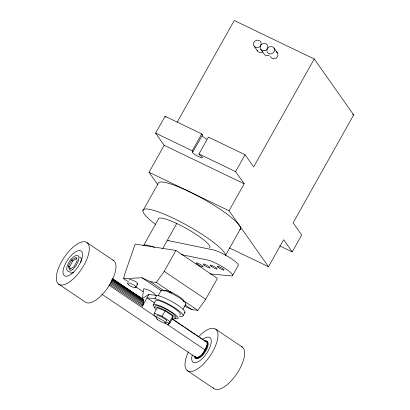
<?xml version="1.0" encoding="UTF-8"?>
<svg xmlns="http://www.w3.org/2000/svg" width="410" height="410" viewBox="0 0 410 410"><rect width="100%" height="100%" fill="white"/><g stroke="black" fill="none" stroke-linecap="round" stroke-linejoin="round"><path stroke-width="0.61" d="M165.712 322.009L169.648 323.541L172.625 318.134L172.794 316.013L165.092 310.826L157.214 307.772L154.242 313.173L154.068 315.3L156.64 317.027M169.648 323.541L169.822 321.414L172.794 316.013M109.731 284.325L142.337 306.26C143.213 304.123 144.576 301.201 142.921 299.121L112.417 278.605M142.413 298.885L143.608 288.789A7.072 1.901 26.6 0 1 150.941 291.29A7.072 1.901 26.6 0 1 155.313 295.405M194.878 356.439C200.018 360.82 206.871 348.167 207.101 344.103L206.922 342.714L206.332 341.781L172.154 318.785M202.54 353.712L205.205 349.981L206.83 345.594M128.345 281.819L123.615 278.641L124.871 273.757L135.187 244.099L175.936 250.459L217.423 278.369L205.687 299.279L197.84 310.355L192.07 309.683L184.08 305.983M135.941 287.308L137.632 283.925M68.332 266.162L71.637 260.073L76.111 257.29L77.28 260.596L73.974 266.679L69.5 269.462L68.332 266.162L69.515 266.956L70.294 269.16M69.515 266.956L72.826 260.873L76.798 258.397M184.382 312.876A17.281 3.3 28.8 0 0 175.844 303.928A17.281 3.3 28.8 0 0 156.712 295.4L148.85 294.488L142.337 306.26M154.816 303.128L146.995 297.865L154.852 298.777L156.712 295.4M153.207 305.014L155.436 300.96A14.14 2.701 28.8 0 1 169.75 305.491A14.14 2.701 28.8 0 1 179.862 314.675M158.152 296.02L161.012 290.823A14.14 2.701 28.8 0 1 175.326 295.359A14.14 2.701 28.8 0 1 185.438 304.538M169.909 292.796L170.406 291.894M154.242 313.173L162.114 316.233L165.092 310.826M169.089 322.639L167.864 324.863A9.425 3.926 -56.1 0 0 168.653 323.27M183.065 309.202L185.925 304.005M183.116 315.603L184.971 312.22M314.234 58.968L353.692 114.923L293.119 222.866L301.698 235.027L292.233 251.894L283.653 239.732L268.509 266.72L229.046 210.766L244.191 183.777L164.2 145.309L155.621 133.148L165.087 116.281L201.751 133.911L202.514 134.998L192.89 151.823A5.894 1.025 29.3 0 0 194.709 154.406A5.894 1.025 29.3 0 0 201.776 157.804A5.894 1.025 29.3 0 0 199.957 155.226L198.952 153.986L208.413 137.119L245.077 154.749L253.657 166.911L314.234 58.968L234.243 20.5L177.099 122.323M157.881 184.808L149.055 172.297L164.2 145.309M142.905 210.755L158.05 183.772A47.135 8.185 29.3 0 1 203.806 199.245A47.135 8.185 29.3 0 1 239.768 229.836M193.048 151.864L192.285 150.777L201.751 133.911M143.556 245.575L158.393 219.14A29.458 5.115 29.3 0 1 171.518 221.19L177.771 223.993A29.458 5.115 29.3 0 1 209.197 245.134L210.012 247.086A29.458 5.115 29.3 0 1 209.577 247.865M162.488 248.916L176.736 223.527M123.615 278.641L141.947 277.775L150.583 281.772L156.353 282.444L164.2 271.374L175.936 250.459M244.191 183.777L235.612 171.616L245.077 154.749M240.644 228.483L225.5 255.471A47.135 8.185 29.3 0 0 168.192 215.87A47.135 8.185 29.3 0 0 155.61 224.439M232.701 275.341L238.379 265.219A15.713 2.726 29.3 0 0 228.308 256.762A15.713 2.726 29.3 0 0 212.764 249.798L167.27 240.393L168.305 240.86M199.337 356.618L197.717 357.443M202.263 355.065L202.991 354.368M148.85 294.488L141.962 298.716L142.921 299.121M209.966 273.916L230.789 275.863A15.713 2.726 29.3 0 0 225.936 268.981A15.713 2.726 29.3 0 0 207.086 259.914L181.533 254.636M179.119 316.11L180.933 316.32A17.281 3.3 28.8 0 0 175.752 308.463A17.281 3.3 28.8 0 0 154.852 298.777M202.514 134.998L202.355 134.957A5.894 1.025 29.3 0 0 201.828 134.951M195.498 357.187L196.457 357.592M352.544 114.369L353.692 114.923M155.621 133.148L192.285 150.777M198.952 153.986L235.612 171.616M149.055 172.297L229.046 210.766M279.63 245.836L292.233 251.894M229.38 247.901L268.509 266.72M164.2 271.374L205.687 299.279M156.353 282.444L171.949 292.935M183.793 300.904L197.84 310.355M150.583 281.772L164.108 290.874M185.305 305.132L192.07 309.683M141.947 277.775L161.376 290.844M87.094 242.71A25.138 10.46 -56.1 0 1 72.801 279.323A25.138 10.46 -56.1 0 1 58.517 268.104A25.138 10.46 -56.1 0 1 87.094 242.71L113.765 260.647M215.783 329.25L242.448 347.193M135.695 286.764L143.049 291.71M112.76 279.005L143.264 299.526M172.246 319.088L180.133 324.397M181.184 325.104L183.813 326.872M184.869 327.58L195.385 334.657M196.436 335.365L199.065 337.133M200.116 337.84L202.745 339.608M203.801 340.315L205.374 341.376M112.478 279.179L143.51 300.053M112.099 279.466L143.649 300.694M111.607 279.861L143.69 301.442M111.54 280.701L143.618 302.283M111.366 281.624L143.444 303.2M162.114 316.233L169.822 321.414M110.567 282.249L143.172 304.179M110.193 283.274L142.798 305.204M71.637 260.073L72.826 260.873M108.681 285.047L156.241 317.043M164.697 322.731L205.205 349.981M101.639 294.047L196.093 357.587L195.467 356.833M58.517 284.048L85.183 301.986A25.138 10.46 -56.1 0 0 108.455 286.708A25.138 10.46 -56.1 0 0 112.827 260.089M187.201 370.589L213.866 388.526M273.998 48.052A3.926 3.634 -35.2 0 1 270.8 53.935A3.926 3.634 -35.2 0 1 267.361 48.662A3.926 3.634 -35.2 0 1 273.998 48.052L277.426 52.916M260.719 49.272L264.153 54.14A3.926 3.634 -35.2 0 0 269.416 55.017M254.056 46.069L257.485 50.932M165.087 116.281L165.804 117.296M143.367 245.682A29.458 5.115 29.3 0 1 154.467 247.42M206.748 139.087A5.894 1.025 29.3 0 1 202.304 136.099M262.754 51.814A3.926 3.634 -35.2 0 1 257.085 50.071M275.997 51.686A3.926 3.634 -35.2 0 1 276.55 57.815A3.926 3.634 -35.2 0 1 270.472 56.385M129.227 280.307A4.715 1.266 26.6 0 1 134.157 280.886A4.715 1.266 26.6 0 1 136.955 284.304M164.523 290.936A10.998 2.101 28.8 0 1 169.53 291.52L171.882 292.525A10.998 2.101 28.8 0 1 183.618 300.422L183.9 301.186A10.998 2.101 28.8 0 1 183.521 301.606M204.267 340.905A10.199 4.243 -56.1 0 1 204.513 351.744A10.199 4.243 -56.1 0 1 194.248 355.972M157.245 316.177A5.499 1.051 28.8 0 1 162.667 317.555A5.499 1.051 28.8 0 1 166.096 321.148M155.831 309.422A11.782 2.25 28.8 0 1 159.126 307.797A11.782 2.25 28.8 0 1 172.994 315.582A11.782 2.25 28.8 0 1 172.118 318.57M206.245 341.099A10.199 4.243 -56.1 0 1 204.856 352.513A10.199 4.243 -56.1 0 1 195.042 357.305M202.514 339.593A14.924 6.211 -56.1 0 1 211.119 343.114A14.924 6.211 -56.1 0 1 198.901 361.348A14.924 6.211 -56.1 0 1 192.285 354.865M155.282 306.111A11.782 2.25 28.8 0 1 167.213 309.888A11.782 2.25 28.8 0 1 175.639 317.54M154.76 307.367A14.14 2.701 28.8 0 1 158.491 305.332A14.14 2.701 28.8 0 1 175.008 314.475A14.14 2.701 28.8 0 1 174.87 318.493M79.514 256.983A9.281 3.864 -56.1 0 1 80.785 262.277M73.554 272.086A9.281 3.864 -56.1 0 1 69.879 272.583M198.481 336.917A25.138 10.46 -56.1 0 1 217.915 336.851A25.138 10.46 -56.1 0 1 195.442 370.122A25.138 10.46 -56.1 0 1 188.4 351.841M241.51 346.629A25.138 10.46 -56.1 0 1 236.406 374.335A25.138 10.46 -56.1 0 1 213.087 387.737M261.057 44.526L260.099 46.284A3.926 3.634 -35.2 0 1 253.892 45.792A3.926 3.634 -35.2 0 1 256.916 40.231A3.926 3.634 -35.2 0 1 261.057 44.526M197.23 264.101A3.926 0.682 29.3 0 0 203.001 266.879A3.926 0.682 29.3 0 0 198.829 263.666A3.926 0.682 29.3 0 0 197.23 264.101M204.226 265.198A3.926 0.682 29.3 0 0 210.002 267.971A3.926 0.682 29.3 0 0 205.83 264.757A3.926 0.682 29.3 0 0 204.226 265.198M211.227 266.29A3.926 0.682 29.3 0 0 217.003 269.068A3.926 0.682 29.3 0 0 212.831 265.854A3.926 0.682 29.3 0 0 211.227 266.29M218.228 267.382A3.926 0.682 29.3 0 0 224.003 270.159A3.926 0.682 29.3 0 0 219.827 266.946A3.926 0.682 29.3 0 0 218.228 267.382M264.081 50.825A3.926 3.634 -35.2 0 0 267.274 44.946A3.926 3.634 -35.2 0 0 260.637 45.556A3.926 3.634 -35.2 0 0 264.081 50.825M128.535 284.796A4.715 1.266 26.6 0 0 135.736 287.574A4.715 1.266 26.6 0 0 130.805 283.52A4.715 1.266 26.6 0 0 128.535 284.796M72.76 269.303A9.281 3.864 -56.1 0 0 78.105 255.763A9.281 3.864 -56.1 0 0 67.553 265.065A9.281 3.864 -56.1 0 0 72.76 269.303M157.343 319.38A5.499 1.051 28.8 0 0 165.486 323.157A5.499 1.051 28.8 0 0 159.664 318.616A5.499 1.051 28.8 0 0 157.343 319.38M72.806 272.845A14.924 6.211 -56.1 0 0 81.293 251.104A14.924 6.211 -56.1 0 0 64.324 266.182A14.924 6.211 -56.1 0 0 72.806 272.845"/></g></svg>
